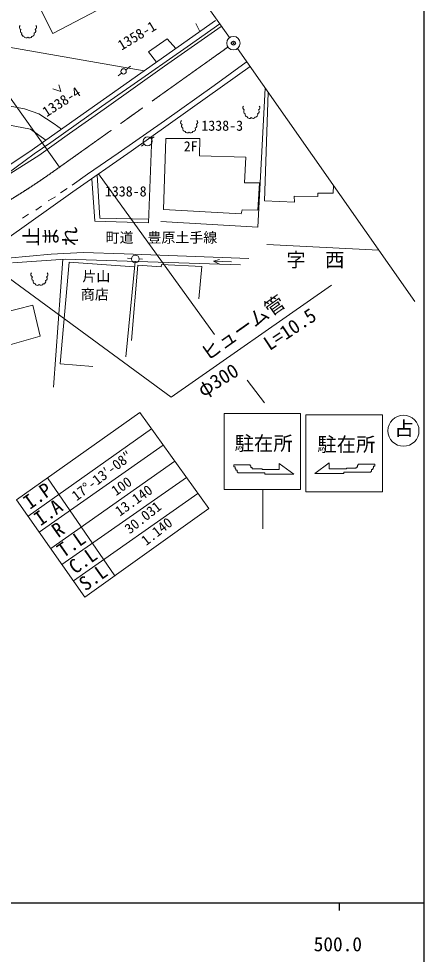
# Model space of a CAD drawing. Units: millimetres, scale not verified. Extents: x 40000 to 680000, y 20000 to 380000.
# Drawn here: x 526664 to 579000, y 198357 to 319009 of the extents above; entities that cross this region are included whole.
import ezdxf
from ezdxf.enums import TextEntityAlignment as Align

# ---------------------------------------------------------------- set-up
doc = ezdxf.new("R2010")
doc.units = ezdxf.units.MM
doc.header["$LTSCALE"] = 1000
doc.header["$PDMODE"] = 32
doc.header["$PDSIZE"] = 500
doc.linetypes.add('CHAIN', pattern=[18.5, 12, -1.5, 3.5, -1.5])
for name, color, linetype, lineweight in [('M-BGD', 7, 'Continuous', 13), ('M-BMK', 2, 'CHAIN', 13), ('M-STR-STRC', 7, 'Continuous', 13), ('M-TTL-BAND', 7, 'Continuous', 25)]:
    doc.layers.add(name, color=color, linetype=linetype, lineweight=lineweight)
doc.layers.add('M-OTRS', color=6, linetype='Continuous')
doc.styles.add('@ＭＳ ゴシック', font='')
doc.styles.add('ＭＳ ゴシック', font='')
doc.styles.get('@ＭＳ ゴシック').set_extended_font_data('@MS Gothic')
doc.styles.get('ＭＳ ゴシック').set_extended_font_data('MS Gothic')

msp = doc.modelspace()

# ---------------------------------------------------------------- linework, layer by layer
at = {"layer": 'M-BGD'}
for p, q in [((553879, 316573), (533500, 345138)), ((531917, 299857), (507460, 334298)), ((531076, 317120), (528786, 321653)), ((538721, 321083), (531076, 317120)), ((527972, 301813), (552062, 318782)), ((545477, 312878), (552782, 317988)), ((548420, 315378), (552618, 318328)), ((550037, 317355), (549539, 318392)), ((543411, 314731), (545840, 316411)), ((545840, 316411), (546933, 315169)), ((525385, 315328), (542844, 312289)), ((541134, 310309), (548420, 315378)), ((577783, 282551), (554882, 315148)), ((544442, 313414), (543411, 314731)), ((537683, 307354), (545477, 312878)), ((540476, 312420), (541079, 312909)), ((551026, 308916), (556550, 312836)), ((551868, 310380), (556036, 313390)), ((539495, 311624), (539945, 311989)), ((532094, 309617), (531836, 310461)), ((537363, 307686), (541134, 310309)), ((545468, 305856), (551868, 310380)), ((531058, 309947), (532094, 309617)), ((541181, 301944), (551026, 308916)), ((557531, 292112), (558464, 310050)), ((558857, 309491), (558379, 295532)), ((524413, 307937), (527433, 307367)), ((530829, 303053), (537363, 307686)), ((527433, 307367), (529264, 306724)), ((529264, 306724), (531244, 305437)), ((533221, 304207), (537683, 307354)), ((524087, 305533), (528199, 304760)), ((531244, 305437), (532184, 304780)), ((539488, 301668), (545468, 305856)), ((528199, 304760), (530146, 303344)), ((529248, 301382), (533221, 304207)), ((528651, 301568), (530829, 303053)), ((543397, 292666), (543862, 303843)), ((543775, 303531), (544130, 303796)), ((545350, 294387), (545660, 303581)), ((545660, 303581), (550034, 303546)), ((550034, 303546), (549989, 301339)), ((523028, 298517), (527972, 301813)), ((533631, 296666), (541181, 301944)), ((535522, 298942), (539488, 301668)), ((542507, 302588), (542838, 302834)), ((523355, 297691), (528651, 301568)), ((523908, 298006), (529248, 301382)), ((549989, 301339), (555955, 301147)), ((555955, 301147), (555798, 297857)), ((533555, 297550), (535522, 298942)), ((536082, 298379), (536507, 292889)), ((536779, 298867), (537131, 293289)), ((551946, 278275), (536964, 298996)), ((532064, 296540), (532915, 297108)), ((555798, 297857), (557730, 297826)), ((557730, 297826), (557511, 294332)), ((567258, 296492), (567268, 297519)), ((525145, 290607), (533631, 296666)), ((530487, 295517), (531391, 296019)), ((562259, 295334), (562210, 296135)), ((562210, 296135), (565279, 296086)), ((565279, 296086), (565279, 296522)), ((565279, 296522), (567258, 296492)), ((528863, 294329), (529602, 294837)), ((558379, 295532), (562259, 295334)), ((527167, 293300), (527933, 293795)), ((537131, 293289), (543418, 293153)), ((555348, 293846), (545350, 294387)), ((555494, 294367), (555348, 293846)), ((557511, 294332), (555494, 294367)), ((536507, 292889), (543397, 292666)), ((545004, 292877), (557531, 292112)), ((558678, 289881), (573143, 289156)), ((525282, 288110), (530873, 288644)), ((530873, 288644), (534971, 288845)), ((534971, 288845), (540272, 288667)), ((540272, 288667), (556368, 288065)), ((546337, 270222), (523113, 287217)), ((525869, 287517), (532707, 288007)), ((531167, 271500), (532362, 287982)), ((532002, 274507), (533170, 287604)), ((532707, 288007), (555293, 287272)), ((533170, 287604), (541623, 287004)), ((541693, 287714), (540491, 275413)), ((540722, 288130), (541226, 288098)), ((541229, 277498), (542033, 287216)), ((542033, 287216), (545048, 286997)), ((542223, 288035), (542642, 288006)), ((545048, 286997), (545078, 287296)), ((545078, 287296), (550288, 287044)), ((551796, 287731), (552579, 287947)), ((554110, 287665), (551796, 287731)), ((551796, 287731), (552561, 287361)), ((550288, 287044), (549922, 282866)), ((567007, 284633), (546337, 270222)), ((524449, 281038), (528488, 282062)), ((528488, 282062), (529423, 278083)), ((529423, 278083), (516178, 274282)), ((536245, 274173), (532002, 274507)), ((558362, 269472), (556149, 272385)), ((526397, 256953), (542297, 268243)), ((542297, 268243), (551191, 255844)), ((553197, 268082), (563016, 268082)), ((553197, 258282), (553197, 268082)), ((563016, 268082), (563016, 258282)), ((563722, 267933), (573597, 267933)), ((563722, 257976), (563722, 267933)), ((573597, 267933), (573597, 257976)), ((527864, 254865), (543808, 266136)), ((529319, 252795), (545321, 264028)), ((530806, 250678), (546801, 261964)), ((554413, 261477), (556550, 261477)), ((554413, 261225), (554413, 261477)), ((554594, 261225), (554413, 261225)), ((554594, 260976), (554594, 261225)), ((554685, 260976), (554594, 260976)), ((554685, 260794), (554685, 260976)), ((554850, 260794), (554685, 260794)), ((554850, 260548), (554850, 260794)), ((556550, 261477), (556550, 261368)), ((556550, 261368), (556635, 261368)), ((556635, 261368), (556635, 261119)), ((556635, 261119), (556800, 261119)), ((556800, 261119), (556800, 260969)), ((556800, 260969), (558073, 260969)), ((558073, 260969), (558073, 260880)), ((558073, 260880), (560027, 260880)), ((560027, 260880), (560282, 260880)), ((560282, 260880), (560282, 261641)), ((560282, 261641), (562156, 260281)), ((566741, 261716), (564867, 260356)), ((566741, 260955), (566741, 261716)), ((566996, 260955), (566741, 260955)), ((568950, 260955), (566996, 260955)), ((570224, 261044), (568950, 261044)), ((568950, 261044), (568950, 260955)), ((570388, 261194), (570224, 261194)), ((570224, 261194), (570224, 261044)), ((570473, 261443), (570388, 261443)), ((570388, 261443), (570388, 261194)), ((572611, 261552), (570473, 261552)), ((570473, 261552), (570473, 261443)), ((572080, 260524), (572080, 260623)), ((572080, 260623), (572174, 260623)), ((572174, 260623), (572174, 260869)), ((572174, 260869), (572338, 260869)), ((572338, 260869), (572338, 261051)), ((572338, 261051), (572429, 261051)), ((572429, 261051), (572429, 261300)), ((572429, 261300), (572611, 261300)), ((572611, 261300), (572611, 261552)), ((530379, 259781), (539055, 247152)), ((532248, 248627), (548310, 259860)), ((554943, 260548), (554850, 260548)), ((554943, 260449), (554943, 260548)), ((558408, 260449), (554943, 260449)), ((558408, 260281), (558408, 260449)), ((562156, 260281), (558408, 260281)), ((564867, 260356), (568616, 260356)), ((568616, 260356), (568616, 260524)), ((568616, 260524), (572080, 260524)), ((563016, 258282), (553197, 258282)), ((558167, 258282), (558167, 253239)), ((533743, 246499), (549798, 257787)), ((573597, 257976), (563722, 257976)), ((535216, 244403), (526397, 256953)), ((551191, 255844), (535216, 244403))]:
    msp.add_line(p, q, dxfattribs=at)
for centre, radius in [((554372, 315854), 871), ((540203, 312213), 342), ((543289, 303207), 584), ((541721, 288021), 502)]:
    msp.add_circle(centre, radius, dxfattribs=at)
for centre, start, end in [((527056, 317917), 131.69645, 250.31174), ((527169, 317424), 135.42172, 248.97879), ((528577, 317434), 284.47614, 41.84201), ((528671, 317905), 295.5816, 51.83622), ((527342, 317039), 159.44718, 269.02338), ((527623, 316829), 197.56364, 321.14954), ((528081, 316840), 221.4806, 335.92433), ((528381, 317016), 265.11615, 25.19228), ((555878, 307524), 131.69645, 250.31174), ((557493, 307512), 295.5816, 51.83622), ((555991, 307031), 135.42172, 248.97879), ((556164, 306646), 159.44718, 269.02338), ((557203, 306624), 265.11615, 25.19228), ((557399, 307042), 284.47614, 41.84201), ((547851, 305660), 131.69645, 250.31174), ((547964, 305167), 135.42172, 248.97879), ((549372, 305177), 284.47614, 41.84201), ((549466, 305648), 295.5816, 51.83622), ((556445, 306437), 197.56364, 321.14954), ((556903, 306447), 221.4806, 335.92433), ((548137, 304781), 159.44718, 269.02338), ((548418, 304572), 197.56364, 321.14954), ((548876, 304582), 221.4806, 335.92433), ((549176, 304759), 265.11615, 25.19228), ((528525, 286003), 131.69645, 250.31174), ((530140, 285991), 295.5816, 51.83622), ((528637, 285510), 135.42172, 248.97879), ((528811, 285124), 159.44718, 269.02338), ((529091, 284915), 197.56364, 321.14954), ((529550, 284925), 221.4806, 335.92433), ((529849, 285102), 265.11615, 25.19228), ((530046, 285520), 284.47614, 41.84201)]:
    msp.add_arc(centre, 300, start, end, dxfattribs=at)
at = {"layer": 'M-BMK'}
msp.add_arc((476076, 377230), 95418, 287.88237, 305.8182, dxfattribs=at)
msp.add_open_spline([(553660, 315352), (542789, 307604), (542789, 307604), (531917, 299857)], degree=3, dxfattribs=at)
at = {"layer": 'M-OTRS'}
msp.add_point((554372, 315854), dxfattribs=at)
at = {"layer": 'M-STR-STRC'}
msp.add_circle((576316, 265873), 2000, dxfattribs=at)
at = {"layer": 'M-TTL-BAND'}
for p, q in [((579000, 20000), (579000, 370000)), ((40000, 205000), (579000, 205000)), ((568000, 205000), (568000, 204000))]:
    msp.add_line(p, q, dxfattribs=at)

# ---------------------------------------------------------------- texts
at = {"layer": 'M-BGD'}
for s, height, rotation, style, p in [('1358-1', 1320, 31.126, 'ＭＳ ゴシック', (540143, 314547)), ('1338-4', 1320, 32.788, 'ＭＳ ゴシック', (530471, 305954)), ('止まれ', 1833, 0.18, '@ＭＳ ゴシック', (527017, 289403)), ('ヒューム管', 1833, 35.279, 'ＭＳ ゴシック', (551327, 274337)), ('L=10.5', 1833, 33.574, 'ＭＳ ゴシック', (559342, 275684)), ('φ300', 1833, 31.271, 'ＭＳ ゴシック', (550722, 269704)), ('17°-13′-08″', 1320, 37.33, 'ＭＳ ゴシック', (534375, 256445)), ('100', 1320, 35.208, 'ＭＳ ゴシック', (539439, 257094)), ('I.P', 1833, 35.257, 'ＭＳ ゴシック', (528411, 255207)), ('13.140', 1320, 35.754, 'ＭＳ ゴシック', (539937, 254454)), ('I.A', 1833, 35.069, 'ＭＳ ゴシック', (529780, 253078)), ('30.031', 1320, 38.441, 'ＭＳ ゴシック', (541229, 252182)), ('1.140', 1320, 38.138, 'ＭＳ ゴシック', (543356, 250676)), ('R', 1833, 35.208, 'ＭＳ ゴシック', (532070, 251569)), ('T.L', 1833, 34.969, 'ＭＳ ゴシック', (532756, 248982)), ('C.L', 1833, 35.11, 'ＭＳ ゴシック', (534250, 246856)), ('S.L', 1833, 35.61, 'ＭＳ ゴシック', (535598, 244676))]:
    msp.add_text(s, height=height, rotation=rotation, dxfattribs=dict(at, style=style)).set_placement(p, align=Align.BOTTOM_LEFT)
at = {"layer": 'M-BGD', "style": 'ＭＳ ゴシック'}
for s, height, p in [('1338-3', 1320, (550229, 304165)), ('2F', 1320, (547957, 301492)), ('1338-8', 1320, (537781, 295690)), ('町道\u3000豊原土手線', 1320, (537880, 289731)), ('字\u3000西', 1833, (561195, 286451)), ('片山', 1320, (534878, 284738)), ('商店', 1320, (534685, 282406)), ('駐在所', 1833, (554518, 262781)), ('駐在所', 1833, (565187, 262648))]:
    msp.add_text(s, height=height, dxfattribs=at).set_placement(p, align=Align.BOTTOM_LEFT)
at = {"layer": 'M-STR-STRC', "style": 'ＭＳ ゴシック'}
msp.add_text('占', height=1832, dxfattribs=at).set_placement((575150, 264702), align=Align.BOTTOM_LEFT)
at = {"layer": 'M-TTL-BAND', "style": 'ＭＳ ゴシック'}
msp.add_text('500.0', height=1833, dxfattribs=at).set_placement((567844, 198195), align=Align.BOTTOM_CENTER)

doc.saveas('drawing.dxf')
